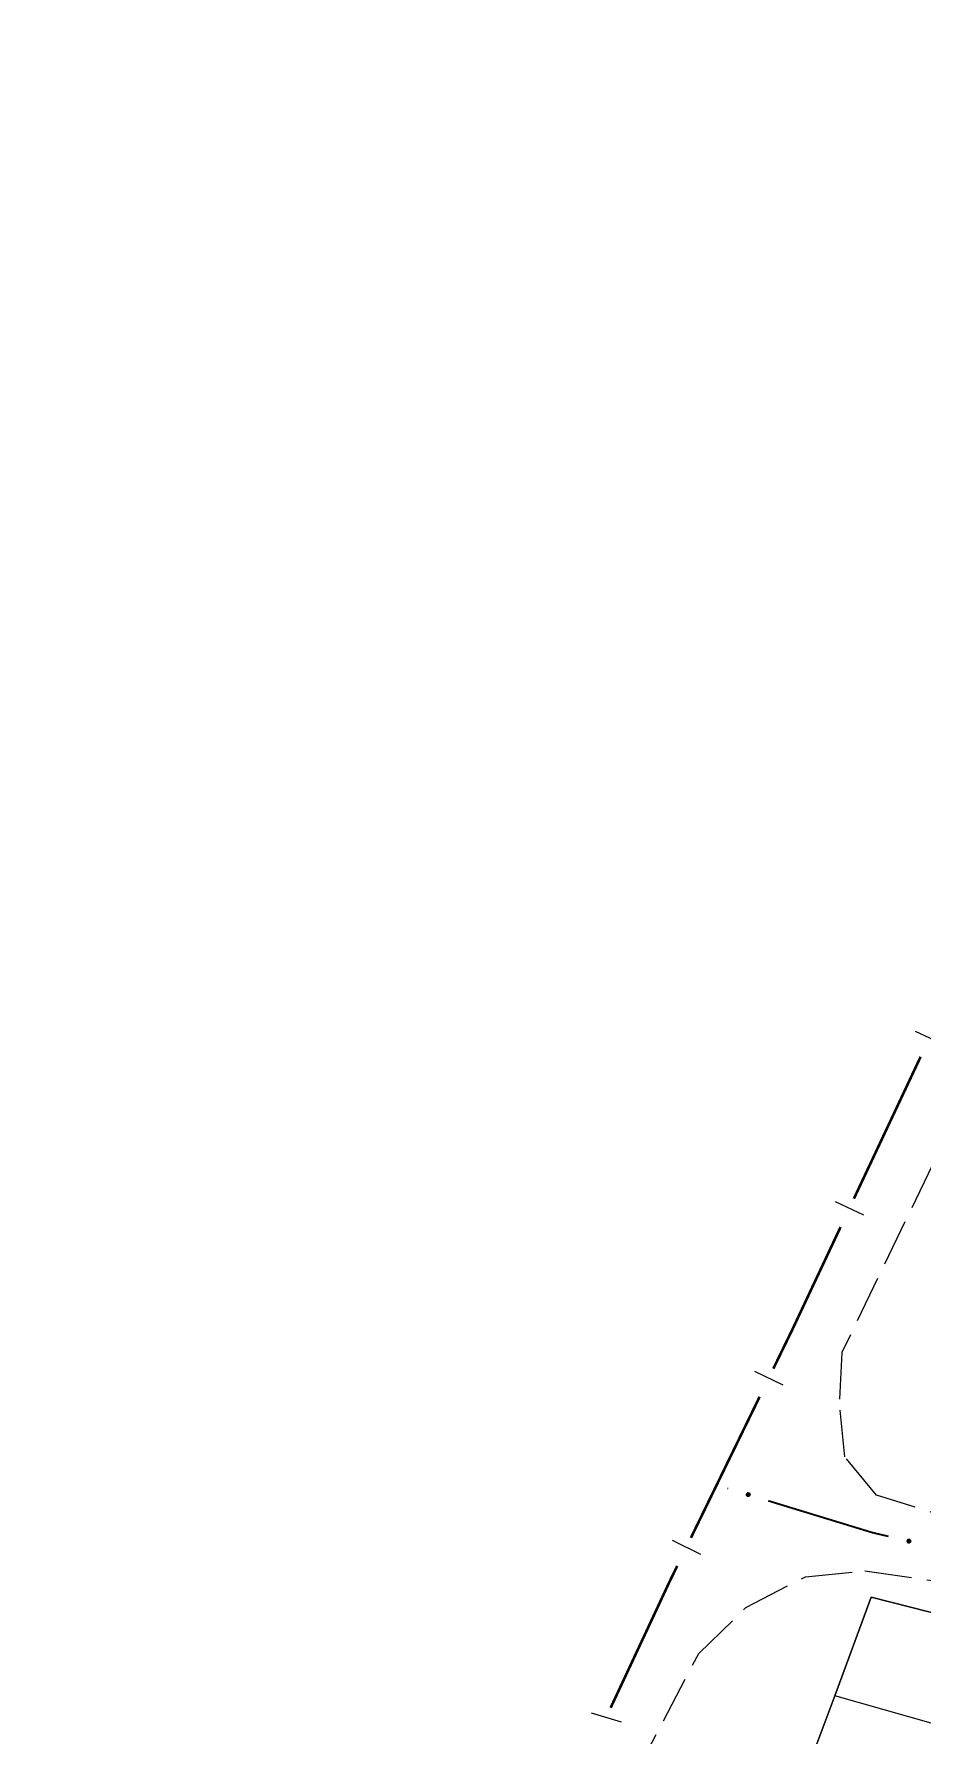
# Model space of a CAD drawing. Extents: x 204614 to 205597, y 4873311 to 4874446.
# Drawn here: x 204637.4 to 204722.4, y 4873786.8 to 4873949.7 of the extents above; entities that cross this region are included whole.
import ezdxf

# ---------------------------------------------------------------- set-up
doc = ezdxf.new("R2010")
doc.units = 0
doc.header["$LTSCALE"] = 1.5
doc.header["$MEASUREMENT"] = 0
doc.linetypes.add('TRACO_11', pattern=[8, 3, -1, 3, -1])
doc.linetypes.add('TRACO_25', pattern=[8, 3, -1, 1, -1, 1, -1])
for name, color, linetype in [('CD_MALHA_LOTES', 7, 'CONTINUOUS'), ('LM-LIM-SETORES-BAIRROS', 250, 'CONTINUOUS'), ('RU-QUADRA', 210, 'CONTINUOUS'), ('SV-EIXO-RUA-N-PAV', 6, 'CONTINUOUS'), ('SV-RUA-NAO-PAV', 7, 'CONTINUOUS'), ('SV-RUA-PAVIM', 7, 'CONTINUOUS')]:
    doc.layers.add(name, color=color, linetype=linetype)

msp = doc.modelspace()

# ---------------------------------------------------------------- linework, layer by layer
at = {"layer": 'CD_MALHA_LOTES', "linetype": 'Continuous', "flags": 128}
for points in [[(204713.99, 4873790.62), (204717.46, 4873800.06), (204752.43, 4873791.14), (204775.27, 4873790.06)], [(204711.877529, 4873785.002826), (204713.99, 4873790.62)], [(204800.07, 4873754.9), (204744.19, 4873782.02), (204713.99, 4873790.62)]]:
    msp.add_lwpolyline(points, dxfattribs=at)
at = {"layer": 'LM-LIM-SETORES-BAIRROS'}
for points in [[(204721.670067, 4873854.216032), (204724.385267, 4873852.940222)], [(204714.01521, 4873837.924833), (204716.730409, 4873836.649023)], [(204706.305439, 4873821.682696), (204709.002891, 4873820.369778)], [(204698.427927, 4873805.497988), (204701.125378, 4873804.185069)], [(204690.680904, 4873788.995764), (204693.548241, 4873788.113506)]]:
    msp.add_lwpolyline(points, dxfattribs=at)
at = {"layer": 'LM-LIM-SETORES-BAIRROS', "const_width": 0.25}
for points in [[(204722.177128, 4873851.767994), (204715.798079, 4873838.191995)], [(204714.52227, 4873835.476795), (204710.269571, 4873826.426129)], [(204709.910936, 4873825.662876), (204708.091805, 4873821.925388)], [(204710.269571, 4873826.426129), (204709.910936, 4873825.662876)], [(204706.778886, 4873819.227936), (204700.214292, 4873805.740679)], [(204698.901373, 4873803.043227), (204698.463734, 4873802.144077)], [(204698.126475, 4873801.451164), (204692.531967, 4873789.462933)], [(204698.463734, 4873802.144077), (204698.126475, 4873801.451164)]]:
    msp.add_lwpolyline(points, dxfattribs=at)
at = {"layer": 'RU-QUADRA', "linetype": 'Continuous', "flags": 128}
msp.add_lwpolyline([(204856.44, 4873786.17), (204821.312558, 4873787.955612), (204811.39, 4873788.46), (204802.215599, 4873788.866397), (204775.27, 4873790.06), (204752.43, 4873791.14), (204717.46, 4873800.06), (204713.99, 4873790.62), (204711.877529, 4873785.002826)], dxfattribs=at)
at = {"layer": 'SV-EIXO-RUA-N-PAV', "const_width": 0.18}
for points in [[(204703.776852, 4873810.44943), (204703.705289, 4873810.471307)], [(204717.553403, 4873806.237795), (204707.602093, 4873809.280014)], [(204718.131667, 4873806.101733), (204717.553403, 4873806.237795)], [(204719.105084, 4873805.872693), (204718.131667, 4873806.101733)]]:
    msp.add_lwpolyline(points, dxfattribs=at)
at = {"layer": 'SV-EIXO-RUA-N-PAV'}
for points in [[(204705.794693, 4873809.717445), (204705.75184, 4873809.693874), (204705.710189, 4873809.682378), (204705.672691, 4873809.682789), (204705.63965, 4873809.691792), (204705.606884, 4873809.70481), (204705.576745, 4873809.725223), (204705.548313, 4873809.755289), (204705.524366, 4873809.798111), (204705.515394, 4873809.841552), (204705.513829, 4873809.878336), (204705.521234, 4873809.913331), (204705.534413, 4873809.944949), (204705.556652, 4873809.975554), (204705.587403, 4873810.00407), (204705.631044, 4873810.027108), (204705.671955, 4873810.038098), (204705.708214, 4873810.036748), (204705.743348, 4873810.029082), (204705.77664, 4873810.015391), (204705.806109, 4873809.995182), (204705.834765, 4873809.96417), (204705.856932, 4873809.920794), (204705.868359, 4873809.880116), (204705.867519, 4873809.843847), (204705.859192, 4873809.809427), (204705.846535, 4873809.776405), (204705.827277, 4873809.745254), (204705.794693, 4873809.717445)], [(204721.166567, 4873805.274552), (204721.125351, 4873805.248222), (204721.084543, 4873805.234021), (204721.047099, 4873805.231973), (204721.013538, 4873805.238791), (204720.97999, 4873805.249633), (204720.948578, 4873805.268027), (204720.918236, 4873805.296164), (204720.891533, 4873805.337324), (204720.879733, 4873805.380083), (204720.875761, 4873805.416686), (204720.880855, 4873805.452091), (204720.891934, 4873805.484505), (204720.912119, 4873805.516502), (204720.940934, 4873805.546972), (204720.982972, 4873805.572821), (204721.023074, 4873805.586469), (204721.059344, 4873805.587499), (204721.094905, 4873805.582152), (204721.129022, 4873805.570673), (204721.159753, 4873805.55244), (204721.19038, 4873805.523372), (204721.215343, 4873805.481543), (204721.229411, 4873805.441701), (204721.230951, 4873805.405455), (204721.224898, 4873805.370564), (204721.214433, 4873805.336783), (204721.197258, 4873805.304437), (204721.166567, 4873805.274552)]]:
    msp.add_lwpolyline(points, close=True, dxfattribs=at)
for points in [[(204705.859192, 4873809.809427), (204705.513829, 4873809.878336)], [(204705.846535, 4873809.776405), (204705.515394, 4873809.841552)], [(204705.848922, 4873809.792976), (204705.518847, 4873809.856785)], [(204705.860997, 4873809.827809), (204705.519977, 4873809.897818)], [(204705.867519, 4873809.843847), (204705.521234, 4873809.913331)], [(204705.832424, 4873809.762348), (204705.524134, 4873809.81807)], [(204705.827277, 4873809.745254), (204705.524366, 4873809.798111)], [(204705.864845, 4873809.863732), (204705.530856, 4873809.928737)], [(204705.868359, 4873809.880116), (204705.534413, 4873809.944949)], [(204705.810707, 4873809.733315), (204705.540259, 4873809.777469)], [(204705.794693, 4873809.717445), (204705.548313, 4873809.755289)], [(204705.860863, 4873809.902047), (204705.550362, 4873809.959872)], [(204705.856932, 4873809.920794), (204705.556652, 4873809.975554)], [(204705.770829, 4873809.705554), (204705.569724, 4873809.738497)], [(204705.841729, 4873809.942141), (204705.575088, 4873809.989412)], [(204705.75184, 4873809.693874), (204705.576745, 4873809.725223)], [(204705.834765, 4873809.96417), (204705.587403, 4873810.00407)], [(204705.728125, 4873809.687218), (204705.600569, 4873809.713372)], [(204705.710189, 4873809.682378), (204705.606884, 4873809.70481)], [(204705.814475, 4873809.979011), (204705.616778, 4873810.013765)], [(204705.806109, 4873809.995182), (204705.631044, 4873810.027108)], [(204705.787039, 4873810.005947), (204705.657778, 4873810.031195)], [(204705.77664, 4873810.015391), (204705.671955, 4873810.038098)], [(204721.224898, 4873805.370564), (204720.875761, 4873805.416686)], [(204721.214433, 4873805.336783), (204720.879733, 4873805.380083)], [(204721.225494, 4873805.389025), (204720.880618, 4873805.436529)], [(204721.230951, 4873805.405455), (204720.880855, 4873805.452091)], [(204721.215728, 4873805.353475), (204720.882181, 4873805.39551)], [(204721.226979, 4873805.425122), (204720.889447, 4873805.468095)], [(204721.201273, 4873805.321831), (204720.889994, 4873805.357225)], [(204721.197258, 4873805.304437), (204720.891533, 4873805.337324)], [(204721.229411, 4873805.441701), (204720.891934, 4873805.484505)], [(204721.220494, 4873805.463094), (204720.906871, 4873805.500441)], [(204721.181506, 4873805.291437), (204720.908746, 4873805.317768)], [(204721.215343, 4873805.481543), (204720.912119, 4873805.516502)], [(204721.166567, 4873805.274552), (204720.918236, 4873805.296164)], [(204721.198773, 4873805.501848), (204720.929607, 4873805.531538)], [(204721.143534, 4873805.261122), (204720.940702, 4873805.280811)], [(204721.19038, 4873805.523372), (204720.940934, 4873805.546972)], [(204721.125351, 4873805.248222), (204720.948578, 4873805.268027)], [(204721.169161, 4873805.536851), (204720.969611, 4873805.558572)], [(204721.102123, 4873805.240026), (204720.973127, 4873805.257762)], [(204721.084543, 4873805.234021), (204720.97999, 4873805.249633)], [(204721.159753, 4873805.55244), (204720.982972, 4873805.572821)], [(204721.140018, 4873805.561932), (204721.00938, 4873805.578652)], [(204721.129022, 4873805.570673), (204721.023074, 4873805.586469)]]:
    msp.add_lwpolyline(points, dxfattribs=at)
at = {"layer": 'SV-RUA-NAO-PAV', "linetype": 'TRACO_25'}
for points in [[(204813.551359, 4873980.377333, 11.384827), (204830.072077, 4873917.569653, 10.890102), (204834.958577, 4873897.451898, 10.890102), (204845.115168, 4873855.637132, 10.964311), (204847.489427, 4873846.176452, 10.197489), (204859.28, 4873798.76, 10.654788), (204859.02, 4873795.55, 10.645062), (204856.34, 4873794.83, 10.693691), (204817.46, 4873796.16, 11.024371), (204800.21, 4873796.39, 11.218888), (204788.64, 4873797.34, 11.199436), (204779.17, 4873798.46, 11.199436), (204767.37, 4873799.34, 11.160533), (204753.02, 4873800.63, 11.228614), (204742.51, 4873802.92, 11.199436), (204733.13, 4873805.1, 11.306421), (204717.96, 4873809.81, 11.384228), (204714.93, 4873813.48, 11.374502), (204714.4, 4873818.66, 11.393954)], [(204705.46, 4873799.06, 11.082726), (204711.17, 4873802.01, 11.170259), (204716.84, 4873802.58, 11.150807), (204723.97, 4873801.55, 11.141082), (204740.89, 4873797.43, 11.102178), (204748.73, 4873795.74, 11.004919), (204757.5, 4873795.02, 10.975741), (204779.11, 4873793.7, 10.946564), (204789.37, 4873792.54, 10.927113), (204798.34, 4873791.86, 10.927113), (204808.98, 4873791.74, 10.800676), (204855.24, 4873789.86, 10.518626), (204860.1, 4873788.4, 10.440819), (204862.15, 4873785.45, 10.411642)]]:
    msp.add_polyline3d(points, dxfattribs=at)
at = {"layer": 'SV-RUA-PAVIM', "linetype": 'TRACO_11'}
for points in [[(204791.905613, 4873986.978121, 11.36009), (204789.837839, 4873982.603564, 11.434299), (204775.082511, 4873951.223334, 11.434299), (204752.206513, 4873902.572837, 11.013783), (204725.894851, 4873846.775863, 10.815893), (204714.648654, 4873823.484063, 11.607923), (204714.4, 4873818.66, 11.491213)], [(204637.390047, 4873664.685111, 10.256028), (204642.32, 4873675.02, 10.256028), (204673.74, 4873741.23, 10.927113), (204694.79, 4873782.92, 10.995193), (204700.96, 4873794.66, 11.063274), (204705.46, 4873799.06, 11.082726)]]:
    msp.add_polyline3d(points, dxfattribs=at)

doc.saveas('drawing.dxf')
